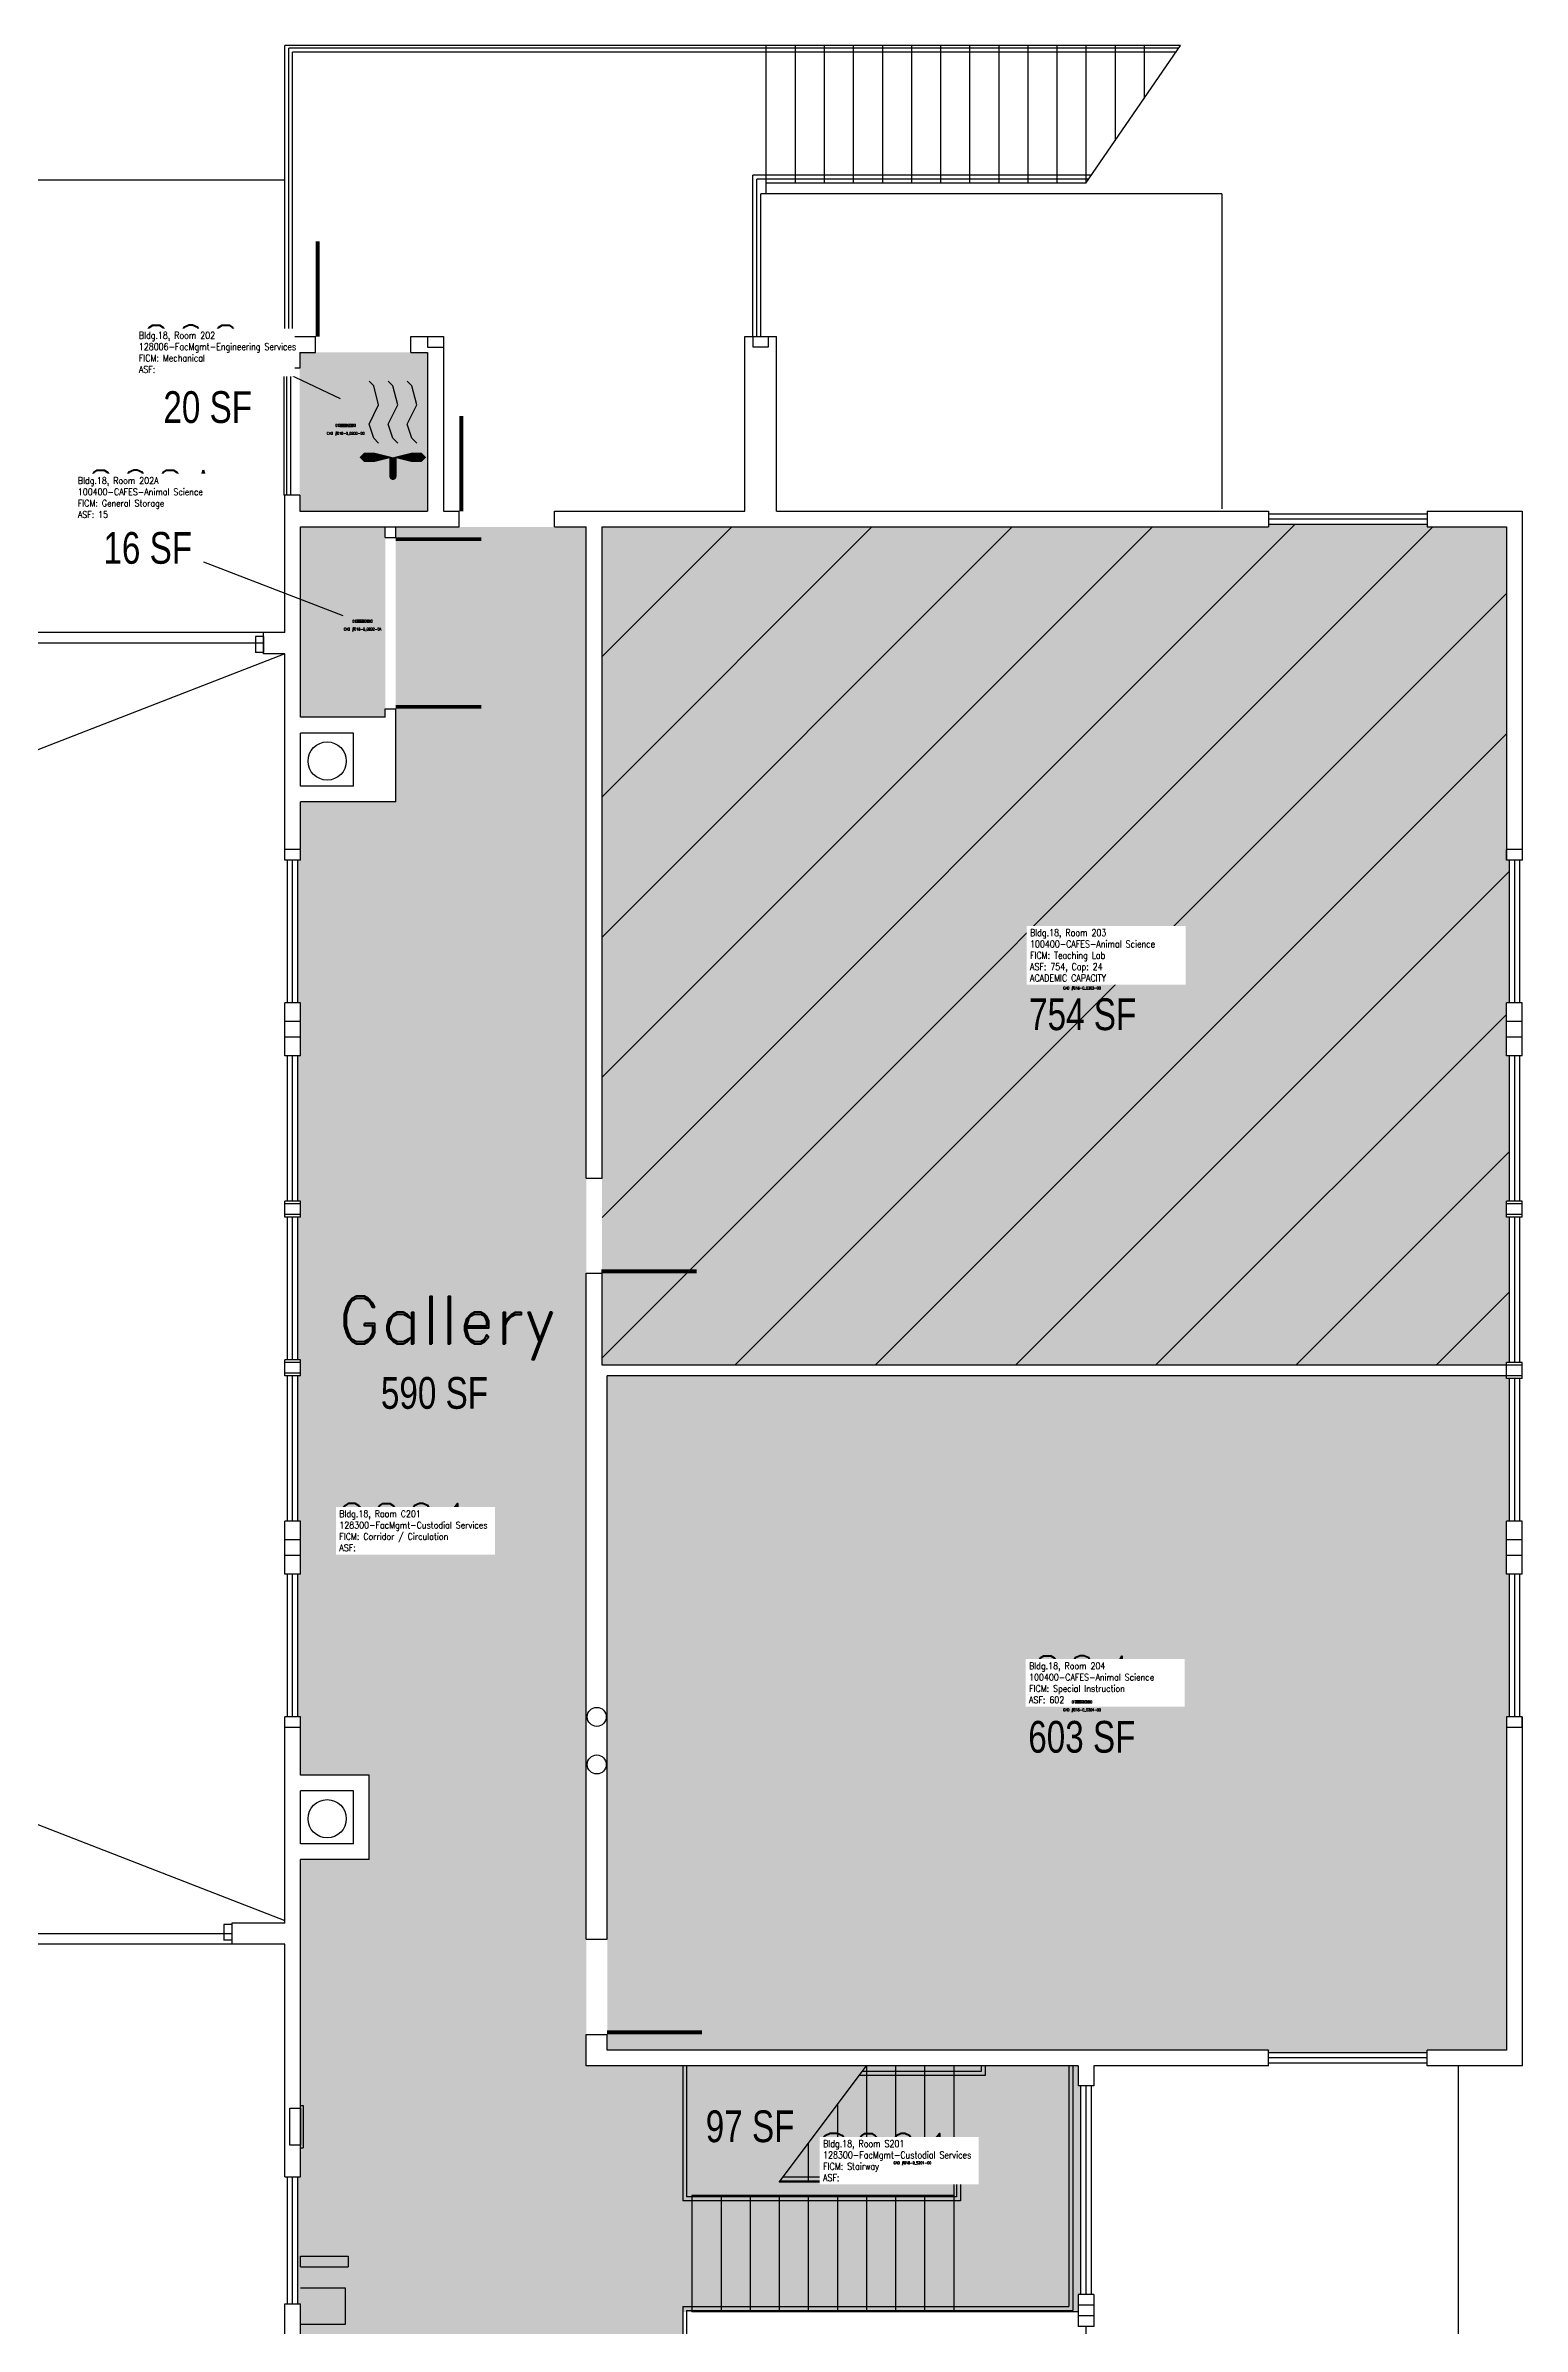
# Model space of a CAD drawing. Header units: inches. Extents: x 0 to 1702, y -6 to 1532.
# Drawn here: x 1144 to 1702, y 670 to 1532 of the extents above; entities that cross this region are included whole.
import ezdxf
from ezdxf.enums import TextEntityAlignment as Align

# ---------------------------------------------------------------- set-up
doc = ezdxf.new("R2010")
doc.units = ezdxf.units.IN
doc.header["$LTSCALE"] = 100
doc.header["$MEASUREMENT"] = 0
doc.layers.get('0').update_dxf_attribs({"linetype": 'CONTINUOUS'})
for name, color, linetype in [('A-COLS', 5, 'CONTINUOUS'), ('A-DOOR', 2, 'CONTINUOUS'), ('A-FLOR', 3, 'CONTINUOUS'), ('A-GLAZ', 1, 'CONTINUOUS'), ('A-GLAZ-SILL', 2, 'CONTINUOUS'), ('A-IDEN-CNUM', 7, 'CONTINUOUS'), ('A-IDEN-ICON', 4, 'CONTINUOUS'), ('A-IDEN-RNUM', 7, 'CONTINUOUS'), ('A-IDEN-SNUM', 4, 'CONTINUOUS'), ('A-IDEN-TEXT', 4, 'CONTINUOUS'), ('A-IDEN-VNUM', 4, 'CONTINUOUS'), ('A-ROOF', 2, 'CONTINUOUS'), ('A-SITE', 3, 'CONTINUOUS'), ('A-WALL', 5, 'CONTINUOUS'), ('AREA-TEXT', 3, 'CONTINUOUS'), ('Rooms-Capacity', 4, 'CONTINUOUS'), ('Rooms-Category-Color', 7, 'CONTINUOUS'), ('Rooms-College-Color', 7, 'CONTINUOUS'), ('Rooms-Department-Color', 7, 'CONTINUOUS'), ('Rooms-Division-Color', 7, 'CONTINUOUS'), ('Rooms-Information', 7, 'CONTINUOUS')]:
    doc.layers.add(name, color=color, linetype=linetype)
doc.styles.add('AREA', font='arial.ttf', dxfattribs={"width": 0.75, "height": 12})
doc.styles.add('ROOMSNUMBER', font='TXT.SHX', dxfattribs={"height": 0.03})
doc.styles.add('ROOMVNUMBER', font='simplex.shx', dxfattribs={"width": 0.85})
doc.styles.add('TEXT', font='ROMAND')

# ---------------------------------------------------------------- blocks, each defined once
blk = doc.blocks.new('CPMECH')
for p, q in [((0.005, 0.025), (0.015, 0.035)), ((0.015, 0.035), (0.045, 0.045)), ((0.015, -0.005), (0.045, 0.005)), ((0.045, 0.045), (0.085, 0.025)), ((0.045, 0.005), (0.085, -0.015)), ((0.085, 0.025), (0.125, 0.035)), ((0.125, 0.035), (0.135, 0.045)), ((0.125, -0.005), (0.135, 0.005)), ((0.005, -0.015), (0.015, -0.005)), ((0.005, -0.055), (0.015, -0.045)), ((0.015, -0.045), (0.045, -0.035)), ((0.045, -0.035), (0.085, -0.055)), ((0.085, -0.015), (0.125, -0.005)), ((0.085, -0.055), (0.125, -0.045)), ((0.125, -0.045), (0.135, -0.035))]:
    blk.add_line(p, q)
for points in [[(-0.025, -0.005, 0, 0.02, 0), (-0.025, 0.035, 0.02, 0.02, 0), (-0.025, 0.055, 0.02, 0, 0), (-0.025, 0.065, 0, 0, 0)], [(-0.025, -0.005, 0, 0.02, 0), (-0.025, -0.045, 0.02, 0.02, 0), (-0.025, -0.065, 0.02, 0, 0), (-0.025, -0.075, 0, 0, 0)]]:
    blk.add_lwpolyline(points, format="xyseb")
at = {"const_width": 0.0075}
blk.add_lwpolyline([(-0.0682, -0.0069, 1), (-0.0618, -0.0031, 1)], format="xyb", close=True, dxfattribs=at)
at = {"const_width": 0.015}
blk.add_lwpolyline([(-0.025, -0.005), (-0.065, -0.005)], dxfattribs=at)

msp = doc.modelspace()

# ---------------------------------------------------------------- hatches: boundary and pattern name
at = {"layer": 'Rooms-Capacity'}
h = msp.add_hatch(dxfattribs=at)
h.set_pattern_fill('ANSI31', color=256, scale=300, style=0)
h.paths.add_polyline_path([(1354, 1350), (1606, 1350), (1606, 1351), (1666, 1351), (1666, 1350), (1696, 1350), (1696.04, 1224), (1697, 1224), (1697, 1170), (1695.98, 1170), (1695.98, 1150), (1697, 1150), (1697, 1095), (1695.98, 1095), (1695.98, 1089), (1697, 1089), (1697, 1034.01), (1696.01, 1034.01), (1696.01, 1033.01), (1354, 1033)])
at = {"layer": 'Rooms-Category-Color', "true_color": 0xadadad}
for points in [[(1239.71, 1416), (1287.99, 1416), (1287.99, 1356), (1239.71, 1356)], [(1240, 1246), (1240, 1224), (1239, 1224), (1239, 1170), (1240, 1170), (1240, 1150), (1239, 1150), (1239, 1095), (1240, 1095), (1240, 1089), (1239, 1089), (1239, 1035), (1240, 1035), (1240, 1029), (1239, 1029), (1239, 974), (1240, 974), (1240, 954), (1239, 954), (1239, 900), (1240, 900), (1240, 878), (1266, 878), (1266, 846), (1240, 846), (1240, 726), (1239, 726), (1239, 678), (1240, 678), (1240, 660), (1318, 660), (1318, 575), (1318, 498), (1384.5, 498), (1384.5, 768), (1348, 768), (1348, 1350), (1276, 1350), (1276, 1246)], [(1384.5, 768), (1534, 768), (1534, 760.5), (1535, 760.5), (1535, 681.5), (1534, 681.5), (1534, 675), (1384.5, 675)]]:
    msp.add_hatch(color=253, dxfattribs=at).paths.add_polyline_path(points)
at = {"layer": 'Rooms-Category-Color', "true_color": 0xe3c5e1}
msp.add_hatch(color=254, dxfattribs=at).paths.add_polyline_path([(1240, 1350), (1240, 1278), (1272, 1278), (1272, 1350)])
at = {"layer": 'Rooms-Category-Color', "true_color": 0xe3f498}
for points in [[(1354, 1350), (1606, 1350), (1606, 1351), (1666, 1351), (1666, 1350), (1696, 1350), (1696.04, 1224), (1697, 1224), (1697, 1170), (1695.98, 1170), (1695.98, 1150), (1697, 1150), (1697, 1095), (1695.98, 1095), (1695.98, 1089), (1697, 1089), (1697, 1034.01), (1696.01, 1034.01), (1696.01, 1033.01), (1354, 1033)], [(1356, 1029), (1696.01, 1029.01), (1696.01, 1028.01), (1697, 1028.01), (1697, 974), (1695.98, 974), (1695.98, 954), (1697, 954), (1697, 900), (1696, 900), (1696, 774), (1666, 774), (1666, 773), (1606, 773), (1606, 774), (1356, 774)]]:
    msp.add_hatch(color=61, dxfattribs=at).paths.add_polyline_path(points)
at = {"layer": 'Rooms-College-Color', "true_color": 0xadadad}
for points in [[(1239.71, 1416), (1287.99, 1416), (1287.99, 1356), (1239.71, 1356)], [(1240, 1246), (1240, 1224), (1239, 1224), (1239, 1170), (1240, 1170), (1240, 1150), (1239, 1150), (1239, 1095), (1240, 1095), (1240, 1089), (1239, 1089), (1239, 1035), (1240, 1035), (1240, 1029), (1239, 1029), (1239, 974), (1240, 974), (1240, 954), (1239, 954), (1239, 900), (1240, 900), (1240, 878), (1266, 878), (1266, 846), (1240, 846), (1240, 726), (1239, 726), (1239, 678), (1240, 678), (1240, 660), (1318, 660), (1318, 575), (1318, 498), (1384.5, 498), (1384.5, 768), (1348, 768), (1348, 1350), (1276, 1350), (1276, 1246)], [(1384.5, 768), (1534, 768), (1534, 760.5), (1535, 760.5), (1535, 681.5), (1534, 681.5), (1534, 675), (1384.5, 675)]]:
    msp.add_hatch(color=253, dxfattribs=at).paths.add_polyline_path(points)
at = {"layer": 'Rooms-College-Color', "true_color": 0xe3c5e1}
for points in [[(1240, 1350), (1240, 1278), (1272, 1278), (1272, 1350)], [(1354, 1350), (1606, 1350), (1606, 1351), (1666, 1351), (1666, 1350), (1696, 1350), (1696.04, 1224), (1697, 1224), (1697, 1170), (1695.98, 1170), (1695.98, 1150), (1697, 1150), (1697, 1095), (1695.98, 1095), (1695.98, 1089), (1697, 1089), (1697, 1034.01), (1696.01, 1034.01), (1696.01, 1033.01), (1354, 1033)], [(1356, 1029), (1696.01, 1029.01), (1696.01, 1028.01), (1697, 1028.01), (1697, 974), (1695.98, 974), (1695.98, 954), (1697, 954), (1697, 900), (1696, 900), (1696, 774), (1666, 774), (1666, 773), (1606, 773), (1606, 774), (1356, 774)]]:
    msp.add_hatch(color=254, dxfattribs=at).paths.add_polyline_path(points)
at = {"layer": 'Rooms-Department-Color', "true_color": 0xacacac}
for points in [[(1239.71, 1416), (1287.99, 1416), (1287.99, 1356), (1239.71, 1356)], [(1240, 1246), (1240, 1224), (1239, 1224), (1239, 1170), (1240, 1170), (1240, 1150), (1239, 1150), (1239, 1095), (1240, 1095), (1240, 1089), (1239, 1089), (1239, 1035), (1240, 1035), (1240, 1029), (1239, 1029), (1239, 974), (1240, 974), (1240, 954), (1239, 954), (1239, 900), (1240, 900), (1240, 878), (1266, 878), (1266, 846), (1240, 846), (1240, 726), (1239, 726), (1239, 678), (1240, 678), (1240, 660), (1318, 660), (1318, 575), (1318, 498), (1384.5, 498), (1384.5, 768), (1348, 768), (1348, 1350), (1276, 1350), (1276, 1246)], [(1384.5, 768), (1534, 768), (1534, 760.5), (1535, 760.5), (1535, 681.5), (1534, 681.5), (1534, 675), (1384.5, 675)]]:
    msp.add_hatch(color=253, dxfattribs=at).paths.add_polyline_path(points)
at = {"layer": 'Rooms-Department-Color', "true_color": 0xe3c5e1}
for points in [[(1240, 1350), (1240, 1278), (1272, 1278), (1272, 1350)], [(1354, 1350), (1606, 1350), (1606, 1351), (1666, 1351), (1666, 1350), (1696, 1350), (1696.04, 1224), (1697, 1224), (1697, 1170), (1695.98, 1170), (1695.98, 1150), (1697, 1150), (1697, 1095), (1695.98, 1095), (1695.98, 1089), (1697, 1089), (1697, 1034.01), (1696.01, 1034.01), (1696.01, 1033.01), (1354, 1033)], [(1356, 1029), (1696.01, 1029.01), (1696.01, 1028.01), (1697, 1028.01), (1697, 974), (1695.98, 974), (1695.98, 954), (1697, 954), (1697, 900), (1696, 900), (1696, 774), (1666, 774), (1666, 773), (1606, 773), (1606, 774), (1356, 774)]]:
    msp.add_hatch(color=254, dxfattribs=at).paths.add_polyline_path(points)
at = {"layer": 'Rooms-Division-Color', "true_color": 0xadadad}
for points in [[(1239.71, 1416), (1287.99, 1416), (1287.99, 1356), (1239.71, 1356)], [(1240, 1246), (1240, 1224), (1239, 1224), (1239, 1170), (1240, 1170), (1240, 1150), (1239, 1150), (1239, 1095), (1240, 1095), (1240, 1089), (1239, 1089), (1239, 1035), (1240, 1035), (1240, 1029), (1239, 1029), (1239, 974), (1240, 974), (1240, 954), (1239, 954), (1239, 900), (1240, 900), (1240, 878), (1266, 878), (1266, 846), (1240, 846), (1240, 726), (1239, 726), (1239, 678), (1240, 678), (1240, 660), (1318, 660), (1318, 575), (1318, 498), (1384.5, 498), (1384.5, 768), (1348, 768), (1348, 1350), (1276, 1350), (1276, 1246)], [(1384.5, 768), (1534, 768), (1534, 760.5), (1535, 760.5), (1535, 681.5), (1534, 681.5), (1534, 675), (1384.5, 675)]]:
    msp.add_hatch(color=253, dxfattribs=at).paths.add_polyline_path(points)
at = {"layer": 'Rooms-Division-Color', "true_color": 0xe3c5e1}
for points in [[(1240, 1350), (1240, 1278), (1272, 1278), (1272, 1350)], [(1354, 1350), (1606, 1350), (1606, 1351), (1666, 1351), (1666, 1350), (1696, 1350), (1696.04, 1224), (1697, 1224), (1697, 1170), (1695.98, 1170), (1695.98, 1150), (1697, 1150), (1697, 1095), (1695.98, 1095), (1695.98, 1089), (1697, 1089), (1697, 1034.01), (1696.01, 1034.01), (1696.01, 1033.01), (1354, 1033)], [(1356, 1029), (1696.01, 1029.01), (1696.01, 1028.01), (1697, 1028.01), (1697, 974), (1695.98, 974), (1695.98, 954), (1697, 954), (1697, 900), (1696, 900), (1696, 774), (1666, 774), (1666, 773), (1606, 773), (1606, 774), (1356, 774)]]:
    msp.add_hatch(color=254, dxfattribs=at).paths.add_polyline_path(points)

# ---------------------------------------------------------------- linework, layer by layer
at = {"layer": 'A-COLS', "linetype": 'Continuous'}
for p, q in [((1287.99, 1422), (1293.99, 1422)), ((1287.99, 1422), (1287.99, 1418)), ((1287.99, 1418), (1293.99, 1418)), ((1293.99, 1422), (1293.99, 1418)), ((1411, 1422.04), (1411, 1418.04)), ((1411, 1422.04), (1417, 1422.04)), ((1411, 1418.04), (1417, 1418.04)), ((1417, 1418.04), (1417, 1422.04)), ((1240, 1228), (1234, 1228)), ((1234, 1224), (1234, 1228)), ((1240, 1224), (1240, 1228)), ((1696.04, 1224), (1696.04, 1228)), ((1702.04, 1228), (1696.04, 1228)), ((1702.04, 1224), (1702.04, 1228)), ((1240, 1224), (1234, 1224)), ((1702.04, 1224), (1696.04, 1224)), ((1240, 1163), (1234, 1163)), ((1234, 1157), (1234, 1163)), ((1240, 1157), (1234, 1157)), ((1240, 1157), (1240, 1163)), ((1695.98, 1157), (1695.98, 1163)), ((1701.98, 1163), (1695.98, 1163)), ((1701.98, 1157), (1695.98, 1157)), ((1701.98, 1157), (1701.98, 1163)), ((1240, 1094), (1234, 1094)), ((1234, 1090), (1234, 1094)), ((1240, 1090), (1234, 1090)), ((1240, 1090), (1240, 1094)), ((1695.98, 1090), (1695.98, 1094)), ((1701.98, 1094), (1695.98, 1094)), ((1701.98, 1090), (1695.98, 1090)), ((1701.98, 1090), (1701.98, 1094)), ((1240, 1034), (1234, 1034)), ((1234, 1030), (1234, 1034)), ((1240, 1030), (1234, 1030)), ((1240, 1030), (1240, 1034)), ((1696.01, 1029.01), (1696.01, 1033.01)), ((1702.01, 1033.01), (1696.01, 1033.01)), ((1702.01, 1029.01), (1696.01, 1029.01)), ((1702.01, 1029.01), (1702.01, 1033.01)), ((1240, 967), (1234, 967)), ((1234, 961), (1234, 967)), ((1240, 961), (1240, 967)), ((1695.98, 961), (1695.98, 967)), ((1701.98, 967), (1695.98, 967)), ((1701.98, 961), (1701.98, 967)), ((1240, 961), (1234, 961)), ((1701.98, 961), (1695.98, 961)), ((1240, 900), (1234, 900)), ((1234, 896), (1234, 900)), ((1240, 896), (1240, 900)), ((1702, 900), (1696, 900)), ((1702, 896), (1702, 900)), ((1240, 896), (1234, 896)), ((1702, 896), (1696, 896)), ((1540, 677.5, 1), (1534, 677.5, 1)), ((1534, 677.5, 1), (1534, 673.5, 1)), ((1540, 673.5, 1), (1534, 673.5, 1)), ((1540, 677.5, 1), (1540, 673.5, 1))]:
    msp.add_line(p, q, dxfattribs=at)
at = {"layer": 'A-DOOR'}
for points in [[(1246.45, 1421.99, 1.5, 1.5, 0), (1246.45, 1457.99, 0, 0, 0), (1247.2, 1457.99, 0, 0, -0.414214), (1281.7, 1420.49, 0, 0, -0.414214)], [(1300.77, 1355.9, 1.5, 1.5, 0), (1300.77, 1391.9, 0, 0, 0), (1301.52, 1391.9, 0, 0, -0.414214), (1336.02, 1354.4, 0, 0, -0.414214)], [(1275.94, 1345.36, 1.35, 1.35, 0), (1308.34, 1345.36, 0, 0, 0), (1308.34, 1344.69, 0, 0, -0.414214), (1274.59, 1313.64, 0, 0, -0.414214)], [(1275.94, 1281.91, 1.35, 1.35, 0), (1308.34, 1281.91, 0, 0, 0), (1308.34, 1282.59, 0, 0, 0.414214), (1274.59, 1313.64, 0, 0, 0.414214)], [(1353.78, 1068.5, 1.5, 1.5, 0), (1389.78, 1068.5, 0, 0, 0), (1389.78, 1069.25, 0, 0, 0.414214), (1352.28, 1103.75, 0, 0, 0.414214)]]:
    msp.add_lwpolyline(points, format="xyseb", dxfattribs=at)
at = {"layer": 'A-DOOR', "elevation": 1}
msp.add_lwpolyline([(1355.83, 780.69, 1.5, 1.5, 0), (1391.83, 780.69, 0, 0, 0), (1391.83, 781.44, 0, 0, 0.414214), (1354.33, 815.94, 0, 0, 0.414214)], format="xyseb", dxfattribs=at)
at = {"layer": 'A-FLOR', "linetype": 'Continuous'}
for p, q in [((1233.71, 1410), (1233.71, 1362)), ((1234.71, 1410), (1234.71, 1362)), ((1236.2, 1410), (1236.2, 1362)), ((1226, 1306), (620, 1306)), ((1226, 1310), (926, 1310)), ((1226, 1308.5), (1223, 1308.5)), ((1223, 1308.5), (1223, 1302.5)), ((1226, 1302.5), (1223, 1302.5)), ((1226, 1308.5), (1226, 1302.5)), ((0, 1302), (1234, 823)), ((1234, 1302), (0, 822)), ((1214, 821.5), (1211, 821.5)), ((1211, 821.5), (1211, 815.5)), ((1214, 821.5), (1214, 815.5)), ((1214, 818), (620, 818)), ((1214, 814), (926, 814)), ((1214, 815.5), (1211, 815.5)), ((1384.5, 768, 1), (1384.5, 717, 1)), ((1386, 768, 1), (1386, 718.5, 1)), ((1454, 768, 1), (1454, 724, 1)), ((1465, 768, 1), (1465, 724, 1)), ((1476, 768, 1), (1476, 724, 1)), ((1487, 768, 1), (1487, 675, 1)), ((1497.5, 766, 1), (1497.5, 768, 1)), ((1499, 764.5, 1), (1499, 768, 1)), ((1530.5, 768, 1), (1530.5, 677, 1)), ((1532, 768, 1), (1532, 675.5, 1)), ((1451.38, 764.5, 1), (1499, 764.5, 1)), ((1452.5, 766, 1), (1497.5, 766, 1)), ((1236, 738, 1), (1236, 752, 1)), ((1236, 752, 1), (1240, 752, 1)), ((1240, 753, 1), (1241, 753, 1)), ((1240, 752, 1), (1240, 738, 1)), ((1241, 753, 1), (1241, 737, 1)), ((1443, 753.33, 1), (1443, 724, 1)), ((1240, 738, 1), (1236, 738, 1)), ((1240, 737, 1), (1241, 737, 1)), ((1432, 738.67, 1), (1432, 724, 1)), ((1421.38, 724.5, 1), (1488, 724.5, 1)), ((1422.5, 726, 1), (1489.5, 726, 1)), ((1488, 724.5, 1), (1488, 718.5, 1)), ((1489.5, 726, 1), (1489.5, 717, 1)), ((1489.5, 717, 1), (1384.5, 717, 1)), ((1488, 718.5, 1), (1386, 718.5, 1)), ((1487, 719, 1), (1388, 719, 1)), ((1388, 719, 1), (1388, 675, 1)), ((1399, 719, 1), (1399, 675, 1)), ((1410, 719, 1), (1410, 675, 1)), ((1487, 724, 1), (1421, 724, 1)), ((1421, 719, 1), (1421, 675, 1)), ((1432, 719, 1), (1432, 675, 1)), ((1443, 719, 1), (1443, 675, 1)), ((1454, 719, 1), (1454, 675, 1)), ((1465, 719, 1), (1465, 675, 1)), ((1476, 719, 1), (1476, 675, 1)), ((1256.99, 683.92, 1), (1240, 683.92, 1)), ((1256.99, 670.36, 1), (1256.99, 683.92, 1)), ((1384.5, 677, 1), (1530.5, 677, 1)), ((1384.5, 677, 1), (1384.5, 498, 1)), ((1386, 675.5, 1), (1532, 675.5, 1)), ((1386, 675.5, 1), (1386, 498, 1)), ((1534, 675, 1), (1388, 675, 1)), ((1240.13, 670.36), (1256.99, 670.36))]:
    msp.add_line(p, q, dxfattribs=at)
at = {"layer": 'A-FLOR'}
msp.add_line((1421, 724, 1), (1454, 768, 1), dxfattribs=at)
at = {"layer": 'A-FLOR', "linetype": 'Continuous'}
for centre, radius in [((1250.06, 1261.46), 7.23), ((1352.01, 899.99), 3.6), ((1352.01, 882), 3.6), ((1250.06, 861.46), 7.23)]:
    msp.add_circle(centre, radius, dxfattribs=at)
at = {"layer": 'A-GLAZ', "linetype": 'Continuous'}
for p, q in [((1606, 1353), (1666, 1353)), ((1237, 1170), (1237, 1224)), ((1699, 1224), (1699, 1170)), ((1237, 1095), (1237, 1150)), ((1699, 1150), (1699, 1095)), ((1237, 1035), (1237, 1089)), ((1699, 1089), (1699, 1034.01)), ((1237, 974), (1237, 1029)), ((1699, 1028.01), (1699, 974)), ((1237, 900), (1237, 954)), ((1699, 954), (1699, 900)), ((1666, 771, 1), (1606, 771, 1)), ((1537, 760.5, 1), (1537, 681.5, 1)), ((1237, 678, 1), (1237, 726, 1)), ((1537, 669.5), (1537, 590.5))]:
    msp.add_line(p, q, dxfattribs=at)
at = {"layer": 'A-GLAZ'}
msp.add_lwpolyline([(1237, 1170), (1237, 1224)], dxfattribs=at)
at = {"layer": 'A-GLAZ-SILL', "linetype": 'Continuous'}
for p, q in [((1606, 1355), (1666, 1355)), ((1606, 1351), (1666, 1351)), ((1235, 1170), (1235, 1224)), ((1239, 1170), (1239, 1224)), ((1697, 1224), (1697, 1170)), ((1701, 1224), (1701, 1170)), ((1235, 1095), (1235, 1150)), ((1239, 1095), (1239, 1150)), ((1697, 1150), (1697, 1095)), ((1701, 1150), (1701, 1095)), ((1235, 1035), (1235, 1089)), ((1239, 1035), (1239, 1089)), ((1697, 1089), (1697, 1034.01)), ((1701, 1089), (1701, 1034.01)), ((1235, 974), (1235, 1029)), ((1239, 974), (1239, 1029)), ((1697, 1028.01), (1697, 974)), ((1701, 1028.01), (1701, 974)), ((1235, 900), (1235, 954)), ((1239, 900), (1239, 954)), ((1697, 954), (1697, 900)), ((1701, 954), (1701, 900)), ((1666, 773, 1), (1606, 773, 1)), ((1666, 769, 1), (1606, 769, 1)), ((1535, 760.5, 1), (1535, 681.5, 1)), ((1539, 760.5, 1), (1539, 681.5, 1)), ((1235, 678, 1), (1235, 726, 1)), ((1239, 678, 1), (1239, 726, 1))]:
    msp.add_line(p, q, dxfattribs=at)
at = {"layer": 'A-IDEN-VNUM'}
for p, q in [((1220.99, 1414.68), (1254.91, 1398.5)), ((1203.32, 1336.79), (1255.98, 1316.49))]:
    msp.add_line(p, q, dxfattribs=at)
at = {"layer": 'A-ROOF', "linetype": 'Continuous'}
for p, q in [((1234, 1481.07), (959.45, 1481.07)), ((1588.38, 1476), (1414, 1476)), ((1588.38, 1476), (1588.38, 1356.77)), ((1677.87, 485.04, 1), (1677.87, 768, 1))]:
    msp.add_line(p, q, dxfattribs=at)
at = {"layer": 'A-SITE', "linetype": 'Continuous'}
for p, q in [((1234, 1422), (1234, 1532)), ((1572.75, 1532), (1234, 1532)), ((1235.5, 1422), (1235.5, 1531)), ((1572.06, 1531), (1235.5, 1531)), ((1237, 1422), (1237, 1529.5)), ((1571.03, 1529.5), (1237, 1529.5)), ((1416, 1532), (1416, 1476)), ((1427, 1532), (1427, 1480)), ((1438, 1532), (1438, 1480)), ((1449, 1532), (1449, 1480)), ((1460, 1532), (1460, 1480)), ((1471, 1532), (1471, 1480)), ((1482, 1532), (1482, 1480)), ((1493, 1532), (1493, 1480)), ((1504, 1532), (1504, 1480)), ((1515, 1532), (1515, 1480)), ((1526, 1532), (1526, 1480)), ((1537, 1532), (1537, 1480)), ((1548, 1532), (1548, 1496)), ((1559, 1532), (1559, 1512)), ((1539.06, 1483), (1411, 1483)), ((1411, 1422.04), (1411, 1483)), ((1538.03, 1481.5), (1412.5, 1481.5)), ((1412.5, 1422.04), (1412.5, 1481.5)), ((1414, 1422.04), (1414, 1476)), ((1537, 1480), (1416, 1480))]:
    msp.add_line(p, q, dxfattribs=at)
at = {"layer": 'A-SITE'}
msp.add_line((1537, 1480), (1572.75, 1532), dxfattribs=at)
at = {"layer": 'A-WALL', "linetype": 'Continuous'}
for p, q in [((1234, 1410), (1234, 1422)), ((1234, 1422), (1245.7, 1422)), ((1239.71, 1416), (1239.71, 1410)), ((1239.71, 1416), (1245.7, 1416)), ((1281.7, 1422), (1293.99, 1422)), ((1281.7, 1416), (1287.99, 1416)), ((1287.99, 1416), (1287.99, 1356)), ((1293.99, 1422), (1293.99, 1356)), ((1408, 1356), (1408, 1422.04)), ((1408, 1422.04), (1420, 1422.04)), ((1420, 1356), (1420, 1422.04)), ((1239.71, 1410), (1233.71, 1410)), ((1239.71, 1362), (1233.71, 1362)), ((1234, 1310), (1234, 1362)), ((1239.71, 1362), (1239.71, 1356)), ((1239.71, 1356), (1287.99, 1356)), ((1293.99, 1356), (1300.02, 1356)), ((1336.02, 1356), (1408, 1356)), ((1420, 1356), (1606, 1356)), ((1606, 1356), (1606, 1350)), ((1666, 1356), (1702, 1356)), ((1666, 1356), (1666, 1350)), ((1702, 1356), (1702, 1224)), ((1240, 1278), (1240, 1350)), ((1240, 1350), (1300.02, 1350)), ((1272, 1346.04), (1272, 1350)), ((1276, 1346.04), (1276, 1350)), ((1336.02, 1350), (1348, 1350)), ((1348, 1103.75), (1348, 1350)), ((1354, 1350), (1606, 1350)), ((1354, 1103.75), (1354, 1350)), ((1666, 1350), (1696, 1350)), ((1696, 1350), (1696, 1224)), ((1234, 1310), (1226, 1310)), ((1226, 1302), (1226, 1310)), ((1234, 1302), (1226, 1302)), ((1234, 1228), (1234, 1302)), ((1272, 1278), (1240, 1278)), ((1272, 1278), (1272, 1281.24)), ((1276, 1246), (1276, 1281.24)), ((1240, 1252), (1240, 1272)), ((1260, 1272), (1240, 1272)), ((1260, 1252), (1260, 1272)), ((1260, 1252), (1240, 1252)), ((1240, 1228), (1240, 1246)), ((1276, 1246), (1240, 1246)), ((1240, 1170), (1234, 1170)), ((1234, 1163), (1234, 1170)), ((1240, 1163), (1240, 1170)), ((1695.98, 1163), (1695.98, 1170)), ((1701.98, 1170), (1695.98, 1170)), ((1701.98, 1163), (1701.98, 1170)), ((1234, 1150), (1234, 1157)), ((1240, 1150), (1240, 1157)), ((1695.98, 1150), (1695.98, 1157)), ((1701.98, 1150), (1701.98, 1157)), ((1240, 1150), (1234, 1150)), ((1701.98, 1150), (1695.98, 1150)), ((1240, 1095), (1234, 1095)), ((1234, 1094), (1234, 1095)), ((1234, 1089), (1234, 1090)), ((1240, 1089), (1234, 1089)), ((1240, 1094), (1240, 1095)), ((1240, 1089), (1240, 1090)), ((1695.98, 1094), (1695.98, 1095)), ((1701.98, 1095), (1695.98, 1095)), ((1695.98, 1089), (1695.98, 1090)), ((1701.98, 1089), (1695.98, 1089)), ((1701.98, 1094), (1701.98, 1095)), ((1701.98, 1089), (1701.98, 1090)), ((1348, 815.94), (1348, 1067.75)), ((1354, 1033), (1354, 1067.75)), ((1240, 1035), (1234, 1035)), ((1234, 1034), (1234, 1035)), ((1240, 1034), (1240, 1035)), ((1234, 1029), (1234, 1030)), ((1240, 1029), (1234, 1029)), ((1240, 1029), (1240, 1030)), ((1696, 1033), (1354, 1033)), ((1356, 815.94), (1356, 1029)), ((1696, 1029), (1356, 1029)), ((1696.01, 1033.01), (1696.01, 1034.01)), ((1702.01, 1034.01), (1696.01, 1034.01)), ((1696.01, 1028.01), (1696.01, 1029.01)), ((1702.01, 1028.01), (1696.01, 1028.01)), ((1702.01, 1033.01), (1702.01, 1034.01)), ((1702.01, 1028.01), (1702.01, 1029.01)), ((1240, 974), (1234, 974)), ((1234, 967), (1234, 974)), ((1240, 967), (1240, 974)), ((1695.98, 967), (1695.98, 974)), ((1701.98, 974), (1695.98, 974)), ((1701.98, 967), (1701.98, 974)), ((1234, 954), (1234, 961)), ((1240, 954), (1240, 961)), ((1695.98, 954), (1695.98, 961)), ((1701.98, 954), (1701.98, 961)), ((1240, 954), (1234, 954)), ((1701.98, 954), (1695.98, 954)), ((1696, 900, -2), (1696, 774, -2)), ((1702, 900, -2), (1702, 768, -2)), ((1234, 822), (1234, 896)), ((1240, 878), (1240, 896)), ((1266, 878), (1240, 878)), ((1240, 852), (1240, 872)), ((1260, 872), (1240, 872)), ((1260, 852), (1260, 872)), ((1266, 846), (1266, 878)), ((1260, 852), (1240, 852)), ((1240, 768, 1), (1240, 846, 1)), ((1266, 846), (1240, 846)), ((1234, 822), (1214, 822)), ((1214, 822), (1214, 814)), ((1234, 814), (1214, 814)), ((1234, 726, 1), (1234, 814, 1)), ((1348, 768, 1), (1348, 779.94, 1)), ((1356, 774, 1), (1356, 779.94, 1)), ((1240, 726, 1), (1240, 774, 1)), ((1534, 768, 1), (1348, 768, 1)), ((1606, 774, 1), (1356, 774, 1)), ((1487, 768, 1), (1388, 768, 1)), ((1534, 768, 1), (1534, 760.5, 1)), ((1606, 768, 1), (1540, 768, 1)), ((1540, 768, 1), (1540, 760.5, 1)), ((1606, 768, 1), (1606, 774, 1)), ((1696, 774, -2), (1666, 774, -2)), ((1666, 768, 1), (1666, 774, 1)), ((1702, 768, -2), (1666, 768, -2)), ((1540, 760.5, 1), (1534, 760.5, 1)), ((1234, 726, 1), (1240, 726, 1)), ((1240, 696, 1), (1258, 696, 1)), ((1240, 692, 1), (1240, 696, 1)), ((1240, 692, 1), (1258, 692, 1)), ((1258, 696, 1), (1258, 692, 1)), ((1534, 681.5, 1), (1534, 677.5, 1)), ((1540, 681.5, 1), (1534, 681.5, 1)), ((1540, 681.5, 1), (1540, 677.5, 1)), ((1234, 678, 1), (1240, 678, 1)), ((1234, 498, 1), (1234, 678, 1)), ((1240, 660, 1), (1240, 678, 1)), ((1534, 673.5, 1), (1534, 669.5, 1)), ((1540, 673.5, 1), (1540, 669.5, 1)), ((1540, 669.5), (1534, 669.5))]:
    msp.add_line(p, q, dxfattribs=at)
at = {"layer": 'A-WALL'}
for p, q in [((1245.7, 1416), (1245.7, 1422)), ((1281.7, 1416), (1281.7, 1422)), ((1300.02, 1350), (1300.02, 1356)), ((1336.02, 1350), (1336.02, 1356)), ((1272, 1346.04), (1276, 1346.04)), ((1272, 1281.24), (1276, 1281.24)), ((1348, 1103.75), (1354, 1103.75)), ((1348, 1067.75), (1354, 1067.75)), ((1348, 815.94), (1356, 815.94)), ((1348, 779.94, 1), (1356, 779.94, 1))]:
    msp.add_line(p, q, dxfattribs=at)

# ---------------------------------------------------------------- block references
at = {"layer": 'A-IDEN-ICON', "xscale": 180, "yscale": 180, "zscale": 180, "rotation": 90}
msp.add_blockref('CPMECH', (1274.03, 1380.8), dxfattribs=at)

# ---------------------------------------------------------------- texts
at = {"layer": 'A-IDEN-CNUM', "style": 'ROOMSNUMBER', "width": 0.85}
for s, p in [('CAD #018-0_0202-00', (1257.04, 1384.88)), ('CAD #018-0_0202-0A', (1263.44, 1310.83)), ('CAD #018-0_0203-00', (1535.52, 1175.12)), ('CAD #018-0_C201-00', (1297.19, 968.99)), ('CAD #018-0_0204-00', (1535.52, 902.14)), ('CAD #018-0_S201-00', (1471.37, 730.85))]:
    msp.add_text(s, height=1, dxfattribs=at).set_placement(p, align=Align.CENTER)
at = {"layer": 'A-IDEN-RNUM', "style": 'ROOMSNUMBER', "width": 0.85}
for s, p in [('0202-00', (1257.04, 1387.88)), ('0202-A0', (1263.44, 1313.83)), ('0203-00', (1535.52, 1178.12)), ('C201-00', (1297.19, 971.99)), ('0204-00', (1535.52, 905.14)), ('S201-00', (1471.37, 733.85))]:
    msp.add_text(s, height=1, dxfattribs=at).set_placement(p, align=Align.CENTER)
at = {"layer": 'A-IDEN-SNUM', "style": 'ROOMSNUMBER', "width": 0.85}
for s, p in [('0180020200', (1257.04, 1387.88)), ('01800202A0', (1263.44, 1313.83)), ('0180020300', (1535.52, 1178.12)), ('0180C20100', (1297.19, 971.99)), ('0180020400', (1535.52, 905.14)), ('0180S20100', (1471.37, 733.85))]:
    msp.add_text(s, height=1, dxfattribs=at).set_placement(p, align=Align.CENTER)
at = {"layer": 'A-IDEN-TEXT', "style": 'TEXT'}
msp.add_text('Gallery', height=18, dxfattribs=at).set_placement((1295.42, 1047.06), align=Align.MIDDLE)
at = {"layer": 'A-IDEN-VNUM', "style": 'ROOMVNUMBER', "width": 0.85}
for s, p in [('202', (1198.51, 1408.27)), ('202A', (1183.45, 1353.39)), ('203', (1535.52, 1178.12)), ('C201', (1278.7, 962.64)), ('204', (1535.52, 905.14)), ('S201', (1461.27, 724.46))]:
    msp.add_text(s, height=18, dxfattribs=at).set_placement(p, align=Align.CENTER)
at = {"layer": 'AREA-TEXT', "style": 'AREA', "width": 0.75}
for s, p in [('20 SF', (1204.88, 1395.31)), ('16 SF', (1182.21, 1342.06)), ('754 SF', (1535.76, 1165.69)), ('590 SF', (1290.64, 1022.5)), ('603 SF', (1535.44, 892.46)), ('97 SF', (1409.99, 745.17))]:
    msp.add_text(s, height=12, dxfattribs=at).set_placement(p, align=Align.MIDDLE_CENTER)

# ---------------------------------------------------------------- next in the draw order: texts
at = {"layer": 'Rooms-Information', "width": 57.6, "attachment_point": 7, "style": 'ROOMVNUMBER', "bg_fill": 3, "box_fill_scale": 1.5, "bg_fill_color": 256, "bg_fill_true_color": 13158600, "bg_fill_transparency": 0}
for s, insert, char_height in [('Bldg.18, Room 202^M^J128006-FacMgmt-Engineering Services^M^JFICM: Mechanical^M^JASF: ', (1178.84, 1408.27), 2.5714), ('Bldg.18, Room 202A^M^J100400-CAFES-Animal Science^M^JFICM: General Storage^M^JASF: 15', (1155.76, 1353.39), 2.5714), ('Bldg.18, Room 203^M^J100400-CAFES-Animal Science^M^JFICM: Teaching Lab^M^JASF: 754, Cap: 24^M^JACADEMIC CAPACITY', (1515.85, 1178.12), 2.57143), ('Bldg.18, Room C201^M^J128300-FacMgmt-Custodial Services^M^JFICM: Corridor / Circulation^M^JASF: ', (1254.66, 962.64), 2.5714), ('Bldg.18, Room 204^M^J100400-CAFES-Animal Science^M^JFICM: Special Instruction^M^JASF: 602', (1515.49, 905.14), 2.5714), ('Bldg.18, Room S201^M^J128300-FacMgmt-Custodial Services^M^JFICM: Stairway^M^JASF: ', (1437.6, 724.46), 2.5714)]:
    msp.add_mtext(s, dxfattribs=dict(at, insert=insert, char_height=char_height))

doc.saveas('drawing.dxf')
